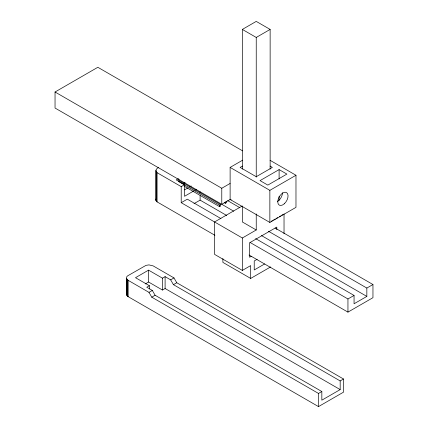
<?xml version="1.0" encoding="UTF-8"?>
<svg xmlns="http://www.w3.org/2000/svg" width="428" height="428" viewBox="0 0 428 428"><rect width="100%" height="100%" fill="white"/><g stroke="black" fill="none" stroke-linecap="round" stroke-linejoin="round"><path stroke-width="0.64" d="M158.734 167.509C156.108 168.07 154.642 171.74 157.59 172.987L181.21 186.624L184.543 184.698L184.543 196.286L193.713 190.99M156.06 198.934L155.91 200.261L157.076 201.888L214.915 235.293M233.683 211.181L55.041 108.043L55.041 91.999L97.841 67.287L242.574 150.854M242.344 169.14L242.344 29.42L256.238 21.4L270.138 29.42L270.138 169.14M242.344 29.42L256.238 37.445L270.138 29.42M178.316 178.669L176.208 179.888L184.543 184.698M183.43 183.452L185.099 182.489M184.543 189.866L187.876 187.94M189.545 186.977L191.214 186.014M270.063 160.302L295.978 175.266L295.978 207.355L269.859 222.437L230.12 199.491L230.12 167.407L242.612 160.19M194.858 190.326L196.58 189.337M242.425 166.075L240.124 167.407L256.238 176.711L272.358 167.407L270.057 166.075M181.21 186.624L181.21 202.701L187.32 199.175L220.901 218.558M193.991 203.664L200.106 200.133L226.738 215.509M55.041 91.999L221.779 188.261L230.12 183.446M279.11 169.6L260.047 180.611L267.826 185.099L286.894 174.094L279.11 169.6L279.11 178.963M220.671 204.531L179.541 180.787L178.428 181.429L219.559 205.173L220.671 204.531L220.671 206.007L219.559 206.649L184.142 186.201M230.12 199.491L221.779 204.306L221.779 188.261M224.251 202.621L225.396 203.279L226.503 202.637L226.503 201.16M241.767 206.248L214.556 221.955L214.556 254.366L242.344 270.41L250.685 265.595L250.685 278.43L270.576 266.944M230.12 167.407L269.859 190.348L295.978 175.266M343.513 379.005L176.775 282.737L173.993 277.927L153.154 265.89L148.981 264.895L146.034 265.349L127.635 275.851L126.865 276.622L126.463 277.483L126.463 294.737L127.635 296.363L318.502 406.6L343.513 392.16L343.513 379.005L340.174 380.931L173.436 284.663L170.66 279.853L165.101 276.643L162.463 278.168L148.564 270.143L135.505 277.686L149.399 285.706L149.399 289.007M145.162 283.983L148.564 282.015L162.463 290.04L165.101 288.515L340.174 389.592L340.174 380.931M149.399 285.706L146.761 287.231L152.32 290.441L155.096 295.25L321.835 391.518L321.835 400.18L340.174 389.592M181.21 202.701L242.344 238L256.238 229.975L256.238 213.93M271.293 221.287L272.449 220.618M273.61 219.949L275.343 218.949M276.504 218.28L277.66 217.611M279.398 216.605L280.554 215.937M281.715 215.268L283.448 214.268M126.463 278.371L128.143 280.329L148.981 292.367L152.32 290.441M170.66 279.853L173.993 277.927M148.981 292.367L151.763 297.176L155.096 295.25M173.436 284.663L176.775 282.737M251.273 256.27L249.572 257.255L249.572 242.815L276.804 227.091L276.804 229.713M257.116 259.315L254.227 260.984L254.227 269.966L264.632 263.958M250.102 242.478L347.948 298.969L354.058 295.438L354.058 303.778L366.844 296.401L366.844 288.06L268.42 231.232M366.844 288.06L372.959 284.529L372.959 297.685L347.948 312.124L249.043 255.002M151.763 297.176L318.502 393.444L321.835 391.518M230.087 199.25L231.227 199.908M227.643 200.63L239.798 207.65M275.113 228.038L372.959 284.529M256.238 229.975L242.344 221.955L242.344 205.911M261.476 235.566L366.844 296.401M255.639 238.615L354.058 295.438M250.685 278.43L222.892 262.385L222.892 258.539M347.948 298.969L347.948 312.124M318.502 393.444L318.502 406.6M284.031 213.936L284.031 233.774M279.11 196.345L279.11 200.352M269.859 190.348L269.859 222.437M256.238 37.445L256.238 177.165M242.344 238L242.344 270.41M225.396 201.802L225.396 203.279M219.559 205.173L219.559 206.649M200.106 191.792L200.106 193.076M200.106 195.644L200.106 200.133M178.845 179.006L178.845 181.584M165.101 276.643L165.101 288.515M162.463 278.168L162.463 290.04M157.076 172.655L157.076 201.888M156.648 172.286L156.648 201.518M156.311 171.885L156.311 201.117M156.06 171.462L156.06 200.695M155.91 170.135L155.91 200.261M148.564 270.143L148.564 282.015M128.143 280.329L128.143 296.695M127.635 279.998L127.635 296.363M126.865 279.227L126.865 295.593M282.501 192.675A7.271 4.2 -60 0 1 277.36 201.577M284.251 203.819A7.271 4.2 -60 0 0 286.551 192.557A7.271 4.2 -60 0 0 277.954 200.181A7.271 4.2 -60 0 0 284.251 203.819"/></g></svg>
